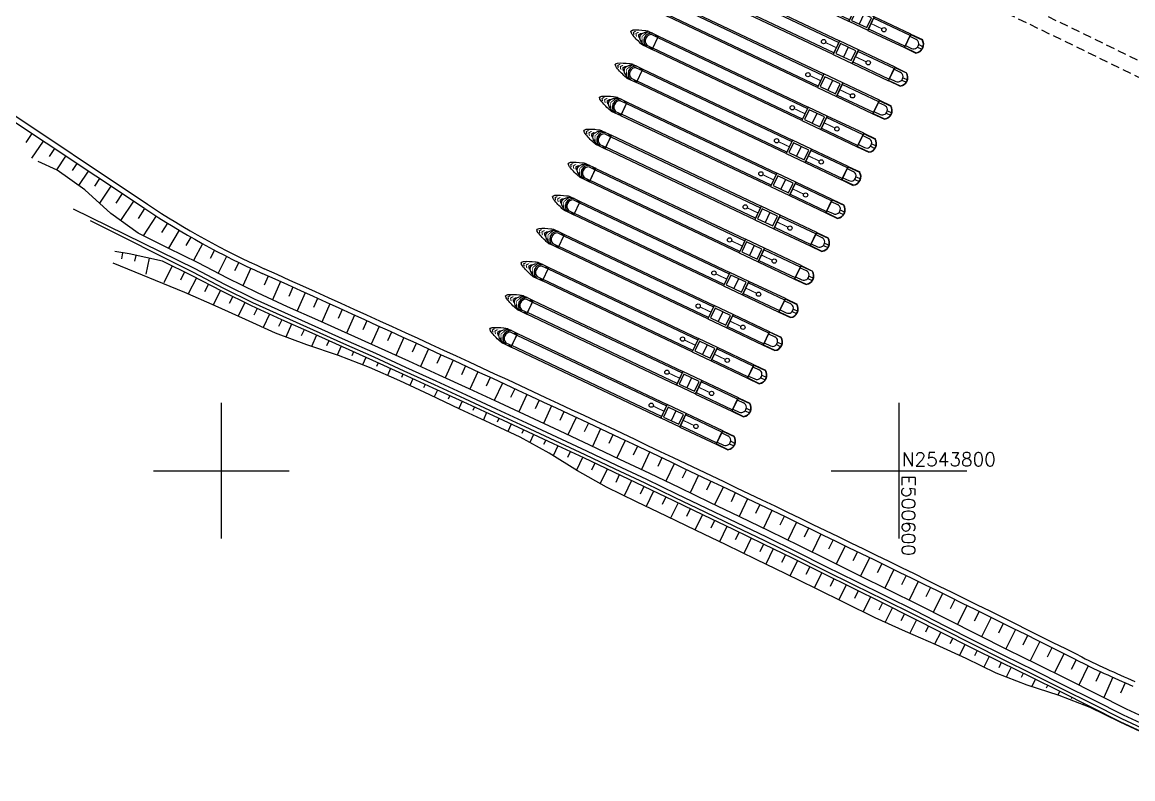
# Model space of a CAD drawing. Header units: inches. Extents: x 499362 to 502582, y 2541888 to 2545349.
# Drawn here: x 500470.6 to 500634.5, y 2543754.5 to 2543866.2 of the extents above; entities that cross this region are included whole.
import ezdxf

# ---------------------------------------------------------------- set-up
doc = ezdxf.new("R2010")
doc.units = ezdxf.units.IN
doc.linetypes.add('DASHED', pattern=[19.05, 12.7, -6.35])
doc.linetypes.add('HIDDEN', pattern=[9.525, 6.35, -3.175])
doc.layers.add('0-段落划分', color=2, linetype='Continuous')
doc.layers.add('坐标网', color=2, linetype='Continuous')
doc.styles.add('GTF_XW', font='simplex1.shx', dxfattribs={"width": 0.7, "bigfont": 'hztxt.shx'})

# ---------------------------------------------------------------- blocks, each defined once
blk = doc.blocks.new('收费亭下人井')
for points in [[(462.5, -412.6), (493.5, -412.6), (493.5, -390.6), (462.5, -390.6)], [(465.5, -409.6), (490.5, -409.6), (490.5, -393.6), (465.5, -393.6)]]:
    blk.add_lwpolyline(points, close=True)
blk = doc.blocks.new('岛尾')
for p, q in [((642.6, -307.5), (642.6, -329.5)), ((642.6, -307.5), (661.6, -307.5)), ((642.6, -308), (661.4, -308)), ((642.6, -311), (652.6, -311)), ((642.6, -326), (652.6, -326)), ((659.9, -316.5), (667, -316.5)), ((659.9, -320.5), (667, -320.5)), ((642.6, -329), (661.4, -329)), ((642.6, -329.5), (661.6, -329.5))]:
    blk.add_line(p, q)
for centre, radius, start, end in [((652.6, -318.5), 7.5, 270, 90), ((654.6, -318.5), 12.5, 302.8599, 57.1401), ((654.6, -318.5), 13, 302.2042, 57.7958)]:
    blk.add_arc(centre, radius, start, end)
blk = doc.blocks.new('岛头')
for points in [[(531.4, -373.3), (531.8, -373.2), (529.9, -375.9), (528.7, -375.9), (530.6, -373.7)], [(531.4, -378.6), (531.8, -378.7), (529.9, -376), (528.7, -376), (530.6, -378.2)], [(531.8, -375.9), (533.9, -373), (536.1, -372.7), (533.9, -375.9)], [(531.8, -375.9), (533.9, -378.9), (536.1, -379.1), (533.9, -375.9)], [(538.5, -372.4), (540.5, -372.2), (537.9, -375.9), (536, -375.9)], [(538.5, -379.4), (540.5, -379.7), (537.9, -376), (536, -376)], [(540, -375.9), (542.8, -371.9), (545, -371.7), (542, -375.9)], [(540, -376), (542.8, -379.9), (545, -380.2), (542, -376)]]:
    blk.add_hatch(color=2).paths.add_polyline_path(points)
h = blk.add_hatch()
h.set_pattern_fill('DOTS', color=2, scale=0.500668, style=0)
h.set_pattern_definition([(0, (-2.891226, -791.991215), (0.0156458611, 0.0312917223), [0, -0.0312917223])])
edge = h.paths.add_edge_path()
edge.add_line((544.6, -375.9), (546.7, -370.4))
edge.add_arc((556.9, -380.1), 14.1, 136.4053, 162.4503)
edge.add_line((543.5, -375.9), (544.6, -375.9))
h = blk.add_hatch()
h.set_pattern_fill('DOTS', color=2, scale=0.500668, style=0)
h.set_pattern_definition([(0, (-2.891226, 40.1149), (0.0156458611, -0.0312917223), [0, -0.0312917223])])
edge = h.paths.add_edge_path()
edge.add_line((544.6, -376), (546.7, -381.4))
edge.add_arc((556.9, -371.7), 14.1, 197.5497, 223.5947, ccw=False)
edge.add_line((543.5, -376), (544.6, -376))
h = blk.add_hatch(color=2)
edge = h.paths.add_edge_path()
edge.add_line((546.5, -375.9), (549.5, -368.1))
edge.add_arc((561.1, -386.4), 21.7, 113.6967, 122.351, ccw=False)
edge.add_line((552.4, -366.6), (547.5, -375.9))
edge.add_line((547.5, -375.9), (546.5, -375.9))
h = blk.add_hatch(color=2)
edge = h.paths.add_edge_path()
edge.add_line((546.5, -376), (549.5, -383.8))
edge.add_arc((561.1, -365.5), 21.7, 237.649, 246.3033)
edge.add_line((552.4, -385.3), (547.5, -376))
edge.add_line((547.5, -376), (546.5, -376))
h = blk.add_hatch(color=2)
edge = h.paths.add_edge_path()
edge.add_line((549.6, -375.9), (550.8, -375.9))
edge.add_arc((562.3, -375.9), 11.5, 168.6067, 180.0025, ccw=False)
edge.add_line((551, -373.7), (549.6, -375.9))
h = blk.add_hatch(color=2)
edge = h.paths.add_edge_path()
edge.add_line((549.6, -375.9), (550.8, -375.9))
edge.add_arc((562.3, -375.9), 11.5, 179.9975, 191.3933)
edge.add_line((551, -378.2), (549.6, -375.9))
for p, q in [((553, -364.9), (558.7, -364.9)), ((558.7, -364.9), (568.7, -364.9)), ((558.7, -367.3), (568.7, -367.3)), ((564.7, -367.3), (564.7, -364.9)), ((566.7, -367.3), (566.7, -364.9)), ((568.7, -386.9), (568.7, -364.9)), ((553, -386.9), (558.7, -386.9)), ((558.7, -384.6), (568.7, -384.6)), ((558.7, -386.9), (568.7, -386.9)), ((564.7, -386.9), (564.7, -384.6)), ((566.7, -386.9), (566.7, -384.6))]:
    blk.add_line(p, q)
at = {"color": 7}
for points in [[(553, -364.9, 0.07322), (547.1, -366.6, 0.050166), (530.6, -373.6), (528.7, -375.9)], [(553, -386.9, -0.07322), (547.1, -385.3, -0.050166), (530.6, -378.3), (528.7, -375.9)], [(558.7, -364.9, -0.035902), (554, -365.9, 0.256273), (543.5, -375.9)], [(558.7, -386.9, 0.035902), (554, -386, -0.256273), (543.5, -375.9)]]:
    blk.add_lwpolyline(points, format="xyb", dxfattribs=at)
for centre, radius, start, end in [((562.4, -375.9), 11.6, 108.4985, 180), ((562.4, -375.9), 11.6, 180, 251.5015), ((562.4, -375.9), 9.38, 113.2281, 180.0227), ((562.4, -376), 9.38, 179.9773, 246.7943)]:
    blk.add_arc(centre, radius, start, end, dxfattribs=at)
blk = doc.blocks.new('A$C0F3E7B50')
blk.add_line((0, 1.6), (0, -1.6))
for points in [[(-52, 2.2), (-3.1, 2.2), (-3.1, -2.2), (-52, -2.2)], [(-52, 1.73), (-3.1, 1.73), (-3.1, -1.73), (-52, -1.73)], [(15, 2.2), (3.1, 2.2), (3.1, -2.2), (15, -2.2)], [(15, 1.73), (3.1, 1.73), (3.1, -1.73), (15, -1.73)]]:
    blk.add_lwpolyline(points, close=True)
at = {"linetype": 'HIDDEN', "const_width": 0.3}
for points in [[(-6.67, 0), (-3.1, 0)], [(6.67, 0), (3.1, 0)]]:
    blk.add_lwpolyline(points, dxfattribs=at)
for centre in [(-7.3, 0), (7.3, 0)]:
    blk.add_circle(centre, 0.631)
at = {"xscale": 0.1999999999998181, "yscale": 0.2000000000000455, "zscale": 0.2}
for name, p in [('岛头', (-165.74, 75.19)), ('收费亭下人井', (-95.6, 80.33)), ('岛尾', (-113.52, 63.71))]:
    blk.add_blockref(name, p, dxfattribs=at)
blk = doc.blocks.new('A$C3A006F90')
at = {"layer": '0-段落划分', "color": 2}
blk.add_line((500488.68, 2543838.7), (500335.72, 2543940.33), dxfattribs=at)
at = {"layer": '0-段落划分', "color": 2, "linetype": 'Continuous'}
for p, q in [((500489.1, 2543839.32), (500336.13, 2543940.96)), ((500472.03, 2543849.76), (500471.14, 2543848.43)), ((500473.69, 2543848.66), (500472, 2543846.12)), ((500475.36, 2543847.55), (500474.6, 2543846.4)), ((500477.02, 2543846.44), (500475.67, 2543844.4)), ((500478.69, 2543845.34), (500478, 2543844.3)), ((500480.36, 2543844.23), (500478.94, 2543842.1)), ((500482.02, 2543843.12), (500481.26, 2543841.98)), ((500483.69, 2543842.02), (500482, 2543839.48)), ((500485.35, 2543840.91), (500484.42, 2543839.51)), ((500487.02, 2543839.8), (500485.11, 2543836.92)), ((500488.68, 2543838.7), (500487.71, 2543837.23)), ((500488.68, 2543838.7), (500487.71, 2543837.23)), ((500490.36, 2543837.6), (500488.48, 2543834.67)), ((500492.05, 2543836.54), (500491.19, 2543835.15)), ((500493.76, 2543835.5), (500492.18, 2543832.85)), ((500495.49, 2543834.49), (500494.76, 2543833.22)), ((500497.23, 2543833.51), (500495.87, 2543831.04)), ((500485.42, 2543832.15), (500485.28, 2543831.27)), ((500487.39, 2543831.78), (500487.2, 2543830.91)), ((500489.34, 2543831.37), (500488.84, 2543829.03)), ((500498.99, 2543832.56), (500498.34, 2543831.34)), ((500500.77, 2543831.64), (500499.51, 2543829.16)), ((500492.76, 2543830.23), (500491.52, 2543827.71)), ((500502.56, 2543830.75), (500501.94, 2543829.48)), ((500504.36, 2543829.89), (500503.16, 2543827.31)), ((500494.55, 2543829.35), (500493.95, 2543828.12)), ((500496.34, 2543828.45), (500495.11, 2543826.11)), ((500506.91, 2543828.73), (500506.31, 2543827.39)), ((500498.11, 2543827.53), (500497.52, 2543826.41)), ((500499.88, 2543826.6), (500498.77, 2543824.47)), ((500508.73, 2543827.91), (500507.53, 2543825.23)), ((500510.56, 2543827.08), (500509.95, 2543825.74)), ((500501.67, 2543825.71), (500501.16, 2543824.67)), ((500503.46, 2543824.82), (500502.47, 2543822.8)), ((500512.38, 2543826.26), (500511.17, 2543823.58)), ((500514.2, 2543825.44), (500513.6, 2543824.1)), ((500505.27, 2543823.96), (500504.81, 2543822.96)), ((500507.09, 2543823.12), (500506.17, 2543821.13)), ((500516.02, 2543824.61), (500514.81, 2543821.95)), ((500517.85, 2543823.79), (500517.24, 2543822.46)), ((500508.9, 2543822.29), (500508.45, 2543821.3)), ((500510.37, 2543821.63), (500509.52, 2543819.73)), ((500519.67, 2543822.96), (500518.47, 2543820.32)), ((500521.49, 2543822.13), (500520.89, 2543820.81)), ((500512.2, 2543820.82), (500511.8, 2543819.92)), ((500514.02, 2543820), (500513.28, 2543818.34)), ((500523.31, 2543821.3), (500522.11, 2543818.68)), ((500525.13, 2543820.47), (500524.53, 2543819.16)), ((500515.85, 2543819.19), (500515.52, 2543818.44)), ((500517.68, 2543818.37), (500517.09, 2543817.06)), ((500526.94, 2543819.64), (500525.75, 2543817.03)), ((500528.76, 2543818.8), (500528.16, 2543817.5)), ((500519.5, 2543817.55), (500519.23, 2543816.95)), ((500521.32, 2543816.73), (500520.83, 2543815.64)), ((500530.58, 2543817.97), (500529.38, 2543815.36)), ((500532.4, 2543817.13), (500531.8, 2543815.83)), ((500523.15, 2543815.91), (500522.91, 2543815.39)), ((500524.97, 2543815.07), (500524.51, 2543814.07)), ((500534.21, 2543816.3), (500533.02, 2543813.7)), ((500536.03, 2543815.46), (500535.43, 2543814.16)), ((500526.78, 2543814.24), (500526.56, 2543813.75)), ((500528.25, 2543813.58), (500527.79, 2543812.58)), ((500537.84, 2543814.62), (500536.65, 2543812.04)), ((500539.66, 2543813.78), (500539.06, 2543812.49)), ((500530.06, 2543812.74), (500529.84, 2543812.24)), ((500531.88, 2543811.91), (500531.42, 2543810.89)), ((500541.47, 2543812.94), (500540.28, 2543810.36)), ((500543.29, 2543812.09), (500542.69, 2543810.81)), ((500533.7, 2543811.08), (500533.46, 2543810.56)), ((500535.52, 2543810.25), (500535.04, 2543809.19)), ((500545.1, 2543811.25), (500543.9, 2543808.68)), ((500546.91, 2543810.4), (500546.31, 2543809.12)), ((500537.34, 2543809.41), (500537.09, 2543808.88)), ((500539.15, 2543808.57), (500538.66, 2543807.5)), ((500548.73, 2543809.56), (500547.53, 2543806.99)), ((500550.54, 2543808.71), (500549.94, 2543807.43)), ((500540.97, 2543807.73), (500540.72, 2543807.19)), ((500542.78, 2543806.89), (500542.28, 2543805.81)), ((500552.35, 2543807.86), (500551.14, 2543805.29)), ((500554.16, 2543807.01), (500553.55, 2543805.73)), ((500544.59, 2543806.04), (500544.34, 2543805.5)), ((500546.05, 2543805.36), (500545.5, 2543804.18)), ((500555.97, 2543806.16), (500554.76, 2543803.59)), ((500557.78, 2543805.31), (500557.17, 2543804.02)), ((500547.86, 2543804.51), (500547.55, 2543803.86)), ((500549.67, 2543803.66), (500548.98, 2543802.2)), ((500559.59, 2543804.46), (500558.37, 2543801.88)), ((500561.4, 2543803.6), (500560.79, 2543802.32)), ((500551.48, 2543802.81), (500551.09, 2543801.97)), ((500553.29, 2543801.96), (500552.4, 2543800.07)), ((500563.2, 2543802.75), (500561.98, 2543800.17)), ((500565.01, 2543801.89), (500564.4, 2543800.6)), ((500555.1, 2543801.11), (500554.62, 2543800.1)), ((500556.91, 2543800.25), (500555.89, 2543798.1)), ((500566.82, 2543801.03), (500565.59, 2543798.45)), ((500568.62, 2543800.18), (500568.01, 2543798.88)), ((500558.72, 2543799.4), (500558.19, 2543798.28)), ((500560.52, 2543798.54), (500559.46, 2543796.28)), ((500570.43, 2543799.32), (500569.19, 2543796.72)), ((500572.23, 2543798.45), (500571.61, 2543797.15)), ((500562.33, 2543797.69), (500561.79, 2543796.55)), ((500563.78, 2543796.99), (500562.69, 2543794.72)), ((500574.04, 2543797.59), (500572.79, 2543794.98)), ((500565.58, 2543796.13), (500565.04, 2543794.99)), ((500567.39, 2543795.26), (500566.29, 2543792.99)), ((500575.84, 2543796.73), (500575.22, 2543795.42)), ((500577.65, 2543795.86), (500576.39, 2543793.24)), ((500569.19, 2543794.39), (500568.64, 2543793.26)), ((500570.99, 2543793.52), (500569.89, 2543791.25)), ((500579.45, 2543795), (500578.82, 2543793.69)), ((500581.25, 2543794.13), (500579.99, 2543791.51)), ((500572.79, 2543792.65), (500572.24, 2543791.52)), ((500583.05, 2543793.26), (500582.42, 2543791.95)), ((500584.86, 2543792.39), (500583.58, 2543789.76)), ((500574.59, 2543791.78), (500573.49, 2543789.52)), ((500576.39, 2543790.91), (500575.84, 2543789.78)), ((500586.66, 2543791.52), (500586.02, 2543790.2)), ((500588.46, 2543790.65), (500587.16, 2543787.99)), ((500578.19, 2543790.04), (500577.1, 2543787.78)), ((500579.99, 2543789.18), (500579.45, 2543788.04)), ((500590.26, 2543789.78), (500589.6, 2543788.44)), ((500592.05, 2543788.91), (500590.74, 2543786.21)), ((500581.44, 2543788.47), (500580.33, 2543786.21)), ((500583.23, 2543787.59), (500582.68, 2543786.46)), ((500593.85, 2543788.03), (500593.19, 2543786.68)), ((500595.65, 2543787.16), (500594.33, 2543784.44)), ((500585.03, 2543786.7), (500583.91, 2543784.47)), ((500586.82, 2543785.81), (500586.26, 2543784.7)), ((500597.45, 2543786.28), (500596.78, 2543784.92)), ((500599.25, 2543785.4), (500597.92, 2543782.68)), ((500588.61, 2543784.92), (500587.5, 2543782.7)), ((500590.4, 2543784.04), (500589.85, 2543782.93)), ((500601.04, 2543784.52), (500600.37, 2543783.16)), ((500592.19, 2543783.15), (500591.1, 2543780.93)), ((500593.99, 2543782.27), (500593.45, 2543781.16)), ((500602.84, 2543783.64), (500601.49, 2543780.9)), ((500604.63, 2543782.76), (500603.95, 2543781.38)), ((500595.78, 2543781.39), (500594.7, 2543779.17)), ((500597.58, 2543780.51), (500597.04, 2543779.4)), ((500606.43, 2543781.88), (500605.06, 2543779.09)), ((500608.22, 2543780.99), (500607.53, 2543779.59)), ((500599.02, 2543779.79), (500597.94, 2543777.64)), ((500600.81, 2543778.89), (500600.28, 2543777.85)), ((500610.01, 2543780.11), (500608.62, 2543777.28)), ((500611.81, 2543779.22), (500611.11, 2543777.8)), ((500602.59, 2543777.99), (500601.58, 2543776)), ((500613.6, 2543778.33), (500612.19, 2543775.49)), ((500615.39, 2543777.44), (500614.69, 2543776.02)), ((500604.37, 2543777.09), (500603.89, 2543776.15)), ((500606.15, 2543776.18), (500605.26, 2543774.41)), ((500617.18, 2543776.55), (500615.77, 2543773.7)), ((500618.97, 2543775.66), (500618.26, 2543774.24)), ((500607.94, 2543775.28), (500607.51, 2543774.43)), ((500609.73, 2543774.37), (500608.91, 2543772.75)), ((500620.76, 2543774.77), (500619.35, 2543771.93)), ((500622.55, 2543773.88), (500621.84, 2543772.46)), ((500611.51, 2543773.48), (500611.12, 2543772.69)), ((500613.3, 2543772.58), (500612.52, 2543771.02)), ((500624.34, 2543772.98), (500622.93, 2543770.15)), ((500615.09, 2543771.69), (500614.71, 2543770.91)), ((500616.53, 2543770.98), (500615.82, 2543769.55)), ((500626.13, 2543772.09), (500625.42, 2543770.68)), ((500626.13, 2543772.09), (500625.42, 2543770.68)), ((500627.92, 2543771.2), (500626.54, 2543768.35)), ((500618.32, 2543770.09), (500618.01, 2543769.46)), ((500620.11, 2543769.2), (500619.59, 2543768.14)), ((500629.73, 2543770.34), (500629.05, 2543768.89)), ((500631.55, 2543769.51), (500630.2, 2543766.52)), ((500621.91, 2543768.31), (500621.71, 2543767.91)), ((500623.7, 2543767.43), (500623.43, 2543766.89)), ((500633.37, 2543768.7), (500632.7, 2543767.15)), ((500625.49, 2543766.53), (500625.4, 2543766.35)), ((500627.28, 2543765.64), (500627.18, 2543765.44)), ((500629.06, 2543764.74), (500629.04, 2543764.69)), ((500630.85, 2543763.84), (500630.82, 2543763.77)), ((500632.64, 2543762.94), (500632.63, 2543762.92))]:
    blk.add_line(p, q, dxfattribs=at)
at = {"layer": '0-段落划分', "color": 2, "linetype": 'Continuous', "flags": 128}
for points in [[(500475.75, 2543844.36), (500472.97, 2543845.66)], [(500492.15, 2543832.87), (500487.74, 2543835.04), (500483.67, 2543837.95), (500479.84, 2543841.45), (500475.75, 2543844.36), (500475.75, 2543844.36)], [(500509.36, 2543823.29), (500504.9, 2543825.34), (500500.5, 2543827.51), (500496.15, 2543829.79), (500478.17, 2543838.61), (500478.17, 2543838.61)], [(500509.11, 2543822.74), (500504.65, 2543824.79), (500500.26, 2543826.96), (500495.9, 2543829.24), (500480.69, 2543836.9), (500480.69, 2543836.9)], [(500509.77, 2543824.2), (500505.31, 2543826.25), (500500.91, 2543828.43), (500496.56, 2543830.7), (500492.15, 2543832.87), (500492.15, 2543832.87)], [(500491.3, 2543830.95), (500486.4, 2543831.99), (500484.28, 2543832.34)], [(500508.01, 2543820.31), (500503.54, 2543822.32), (500499.08, 2543824.33), (500494.61, 2543826.33), (500484.02, 2543830.64), (500484.02, 2543830.64)], [(500508.9, 2543822.29), (500504.45, 2543824.33), (500500.05, 2543826.51), (500495.7, 2543828.79), (500491.3, 2543830.95), (500491.3, 2543830.95)], [(500527.24, 2543815.24), (500522.78, 2543817.28), (500518.31, 2543819.29), (500513.83, 2543821.29), (500509.36, 2543823.29), (500509.36, 2543823.29)], [(500527.24, 2543815.24), (500522.78, 2543817.28), (500518.31, 2543819.29), (500513.83, 2543821.29), (500509.36, 2543823.29), (500509.36, 2543823.29)], [(500527.66, 2543816.15), (500523.2, 2543818.19), (500518.73, 2543820.2), (500514.25, 2543822.2), (500509.77, 2543824.2), (500509.77, 2543824.2)], [(500526.78, 2543814.24), (500522.33, 2543816.28), (500517.86, 2543818.29), (500513.38, 2543820.29), (500508.9, 2543822.29), (500508.9, 2543822.29)], [(500526.99, 2543814.7), (500522.53, 2543816.74), (500518.06, 2543818.75), (500513.58, 2543820.74), (500509.11, 2543822.74), (500509.11, 2543822.74)], [(500526.99, 2543814.7), (500522.53, 2543816.74), (500518.06, 2543818.75), (500513.58, 2543820.74), (500509.11, 2543822.74), (500509.11, 2543822.74)], [(500526.33, 2543813.26), (500521.85, 2543815.25), (500517.27, 2543817), (500512.6, 2543818.57), (500508.01, 2543820.31), (500508.01, 2543820.31)], [(500545.06, 2543807.04), (500540.61, 2543809.11), (500536.16, 2543811.16), (500531.7, 2543813.2), (500527.24, 2543815.24), (500527.24, 2543815.24)], [(500545.06, 2543807.04), (500540.61, 2543809.11), (500536.16, 2543811.16), (500531.7, 2543813.2), (500527.24, 2543815.24), (500527.24, 2543815.24)], [(500545.48, 2543807.95), (500541.03, 2543810.01), (500536.58, 2543812.07), (500532.12, 2543814.11), (500527.66, 2543816.15), (500527.66, 2543816.15)], [(500544.09, 2543804.96), (500539.65, 2543807.03), (500535.21, 2543809.11), (500530.78, 2543811.2), (500526.33, 2543813.26), (500526.33, 2543813.26)], [(500544.59, 2543806.04), (500540.15, 2543808.11), (500535.7, 2543810.16), (500531.24, 2543812.2), (500526.78, 2543814.24), (500526.78, 2543814.24)], [(500544.81, 2543806.5), (500540.36, 2543808.56), (500535.91, 2543810.62), (500531.45, 2543812.66), (500526.99, 2543814.7), (500526.99, 2543814.7)], [(500544.81, 2543806.5), (500540.36, 2543808.56), (500535.91, 2543810.62), (500531.45, 2543812.66), (500526.99, 2543814.7), (500526.99, 2543814.7)], [(500562.8, 2543798.68), (500558.37, 2543800.78), (500553.94, 2543802.87), (500549.5, 2543804.96), (500545.06, 2543807.04), (500545.06, 2543807.04)], [(500562.8, 2543798.68), (500558.37, 2543800.78), (500553.94, 2543802.87), (500549.5, 2543804.96), (500545.06, 2543807.04), (500545.06, 2543807.04)], [(500563.23, 2543799.58), (500558.8, 2543801.68), (500554.36, 2543803.78), (500549.92, 2543805.87), (500545.48, 2543807.95), (500545.48, 2543807.95)], [(500562.33, 2543797.69), (500557.9, 2543799.78), (500553.47, 2543801.88), (500549.03, 2543803.97), (500544.59, 2543806.04), (500544.59, 2543806.04)], [(500562.55, 2543798.14), (500558.11, 2543800.24), (500553.68, 2543802.33), (500549.25, 2543804.42), (500544.81, 2543806.5), (500544.81, 2543806.5)], [(500562.55, 2543798.14), (500558.11, 2543800.24), (500553.68, 2543802.33), (500549.25, 2543804.42), (500544.81, 2543806.5), (500544.81, 2543806.5)], [(500561.25, 2543795.4), (500556.85, 2543797.56), (500552.57, 2543799.97), (500548.38, 2543802.57), (500544.09, 2543804.96), (500544.09, 2543804.96)], [(500580.47, 2543790.17), (500576.05, 2543792.29), (500571.64, 2543794.43), (500567.22, 2543796.56), (500562.8, 2543798.68), (500562.8, 2543798.68)], [(500580.47, 2543790.17), (500576.05, 2543792.29), (500571.64, 2543794.43), (500567.22, 2543796.56), (500562.8, 2543798.68), (500562.8, 2543798.68)], [(500580.91, 2543791.07), (500576.49, 2543793.2), (500572.07, 2543795.33), (500567.65, 2543797.47), (500563.23, 2543799.58), (500563.23, 2543799.58)], [(500579.99, 2543789.18), (500575.58, 2543791.3), (500571.16, 2543793.43), (500566.75, 2543795.57), (500562.33, 2543797.69), (500562.33, 2543797.69)], [(500580.21, 2543789.63), (500575.79, 2543791.75), (500571.38, 2543793.89), (500566.97, 2543796.02), (500562.55, 2543798.14), (500562.55, 2543798.14)], [(500580.21, 2543789.63), (500575.79, 2543791.75), (500571.38, 2543793.89), (500566.97, 2543796.02), (500562.55, 2543798.14), (500562.55, 2543798.14)], [(500578.9, 2543786.91), (500574.49, 2543789.04), (500570.08, 2543791.16), (500565.67, 2543793.29), (500561.25, 2543795.4), (500561.25, 2543795.4)], [(500598.5, 2543782.39), (500594.1, 2543784.55), (500589.7, 2543786.73), (500585.31, 2543788.91), (500580.91, 2543791.07), (500580.91, 2543791.07)], [(500597.58, 2543780.51), (500593.18, 2543782.67), (500588.79, 2543784.84), (500584.4, 2543787.02), (500579.99, 2543789.18), (500579.99, 2543789.18)], [(500597.8, 2543780.96), (500593.4, 2543783.11), (500589, 2543785.29), (500584.61, 2543787.47), (500580.21, 2543789.63), (500580.21, 2543789.63)], [(500597.8, 2543780.96), (500593.4, 2543783.11), (500589, 2543785.29), (500584.61, 2543787.47), (500580.21, 2543789.63), (500580.21, 2543789.63)], [(500598.06, 2543781.5), (500593.66, 2543783.65), (500589.27, 2543785.83), (500584.87, 2543788.01), (500580.47, 2543790.17), (500580.47, 2543790.17)], [(500598.06, 2543781.5), (500593.66, 2543783.65), (500589.27, 2543785.83), (500584.87, 2543788.01), (500580.47, 2543790.17), (500580.47, 2543790.17)], [(500596.5, 2543778.29), (500592.1, 2543780.44), (500587.7, 2543782.6), (500583.31, 2543784.77), (500578.9, 2543786.91), (500578.9, 2543786.91)], [(500616.03, 2543773.57), (500611.64, 2543775.76), (500607.26, 2543777.97), (500602.89, 2543780.2), (500598.5, 2543782.39), (500598.5, 2543782.39)], [(500615.09, 2543771.69), (500610.71, 2543773.88), (500606.33, 2543776.09), (500601.96, 2543778.31), (500597.58, 2543780.51), (500597.58, 2543780.51)], [(500615.32, 2543772.14), (500610.93, 2543774.33), (500606.55, 2543776.54), (500602.18, 2543778.76), (500597.8, 2543780.96), (500597.8, 2543780.96)], [(500615.32, 2543772.14), (500610.93, 2543774.33), (500606.55, 2543776.54), (500602.18, 2543778.76), (500597.8, 2543780.96), (500597.8, 2543780.96)], [(500615.58, 2543772.68), (500611.19, 2543774.86), (500606.82, 2543777.07), (500602.45, 2543779.3), (500598.06, 2543781.5), (500598.06, 2543781.5)], [(500615.58, 2543772.68), (500611.19, 2543774.86), (500606.82, 2543777.07), (500602.45, 2543779.3), (500598.06, 2543781.5), (500598.06, 2543781.5)], [(500614.32, 2543770.14), (500609.92, 2543772.29), (500605.46, 2543774.32), (500600.96, 2543776.27), (500596.5, 2543778.29), (500596.5, 2543778.29)], [(500633.13, 2543763.92), (500628.75, 2543766.13), (500624.37, 2543768.32), (500619.98, 2543770.5), (500615.58, 2543772.68), (500615.58, 2543772.68)], [(500633.13, 2543763.92), (500628.75, 2543766.13), (500624.37, 2543768.32), (500619.98, 2543770.5), (500615.58, 2543772.68), (500615.58, 2543772.68)], [(500633.58, 2543764.82), (500629.2, 2543767.02), (500624.82, 2543769.22), (500620.42, 2543771.39), (500616.03, 2543773.57), (500616.03, 2543773.57)], [(500632.64, 2543762.94), (500628.26, 2543765.15), (500623.87, 2543767.34), (500619.48, 2543769.52), (500615.09, 2543771.69), (500615.09, 2543771.69)], [(500632.86, 2543763.39), (500628.48, 2543765.59), (500624.1, 2543767.78), (500619.71, 2543769.96), (500615.32, 2543772.14), (500615.32, 2543772.14)], [(500632.86, 2543763.39), (500628.48, 2543765.59), (500624.1, 2543767.78), (500619.71, 2543769.96), (500615.32, 2543772.14), (500615.32, 2543772.14)], [(500632.62, 2543762.91), (500628.2, 2543765.03), (500623.62, 2543766.83), (500618.91, 2543768.36), (500614.32, 2543770.14), (500614.32, 2543770.14)], [(500651.37, 2543756.5), (500646.98, 2543758.7), (500642.54, 2543760.78), (500638.04, 2543762.76), (500633.58, 2543764.82), (500633.58, 2543764.82)], [(500650.35, 2543754.53), (500645.98, 2543756.73), (500641.54, 2543758.83), (500637.06, 2543760.83), (500632.62, 2543762.91), (500632.62, 2543762.91)], [(500650.41, 2543754.63), (500646.03, 2543756.83), (500641.58, 2543758.91), (500637.09, 2543760.88), (500632.64, 2543762.94), (500632.64, 2543762.94)], [(500650.63, 2543755.08), (500646.26, 2543757.28), (500641.81, 2543759.36), (500637.31, 2543761.33), (500632.86, 2543763.39), (500632.86, 2543763.39)], [(500650.63, 2543755.08), (500646.26, 2543757.28), (500641.81, 2543759.36), (500637.31, 2543761.33), (500632.86, 2543763.39), (500632.86, 2543763.39)], [(500650.91, 2543755.61), (500646.53, 2543757.81), (500642.08, 2543759.89), (500637.58, 2543761.86), (500633.13, 2543763.92), (500633.13, 2543763.92)], [(500650.91, 2543755.61), (500646.53, 2543757.81), (500642.08, 2543759.89), (500637.58, 2543761.86), (500633.13, 2543763.92), (500633.13, 2543763.92)]]:
    blk.add_lwpolyline(points, dxfattribs=at)
at = {"layer": '0-段落划分', "color": 2, "linetype": 'DASHED', "lineweight": -3, "ltscale": 0.1}
for radius in [3225.4, 3223.2]:
    blk.add_arc((499218.53, 2540962.97), radius, 63.30267, 65.98841, dxfattribs=at)
at = {"layer": '0-段落划分', "color": 2}
for centre, radius, start, end in [((500555.51, 2543939.27), 120.75, 236.3989, 245.81), ((499218.53, 2540962.97), 3142.8, 63.38537, 65.81002), ((499218.53, 2540962.97), 3142.05, 63.38537, 65.81002), ((500693.66, 2543906.87), 150, 243.3854, 246.8904), ((500693.66, 2543906.87), 150.75, 243.3854, 246.8904)]:
    blk.add_arc(centre, radius, start, end, dxfattribs=at)
at = {"layer": '0-段落划分', "color": 2, "linetype": 'Continuous'}
blk.add_arc((500555.51, 2543939.27), 120, 236.3989, 245.81, dxfattribs=at)
at = {"layer": '0-段落划分', "color": 2, "lineweight": -3, "xscale": 0.5000000002695671, "zscale": 0.5, "rotation": 334.6301110829051}
for p, yscale in [((500594.48, 2543866.66), 0.4999999999198579), ((500592.16, 2543861.78), 0.4999999999198579), ((500589.85, 2543856.9), 0.4999999999198579), ((500587.54, 2543852.02), 0.4999999999198579), ((500585.23, 2543847.14), 0.4999999999198579), ((500582.91, 2543842.26), 0.4999999999198579), ((500580.6, 2543837.38), 0.4999999999198543), ((500578.29, 2543832.5), 0.4999999999198543), ((500575.98, 2543827.62), 0.4999999999198543), ((500573.66, 2543822.74), 0.4999999999198543), ((500571.35, 2543817.86), 0.4999999999198543), ((500569.04, 2543812.98), 0.4999999999198552), ((500566.73, 2543808.11), 0.4999999999198552)]:
    blk.add_blockref('A$C0F3E7B50', p, dxfattribs=dict(at, yscale=yscale))

msp = doc.modelspace()

# ---------------------------------------------------------------- linework, layer by layer
at = {"layer": '坐标网'}
for p, q in [((500500, 2543790), (500500, 2543810)), ((500600, 2543790), (500600, 2543810)), ((500490, 2543800), (500510, 2543800)), ((500590, 2543800), (500610, 2543800))]:
    msp.add_line(p, q, dxfattribs=at)

# ---------------------------------------------------------------- block references
at = {"layer": '0-段落划分'}
msp.add_blockref('A$C3A006F90', (0, 0), dxfattribs=at)

# ---------------------------------------------------------------- texts
at = {"layer": '坐标网', "style": 'GTF_XW'}
msp.add_text('N2543800', height=2, dxfattribs=at).set_placement((500600.4, 2543800.67))
msp.add_text('E500600', height=2, rotation=270, dxfattribs=at).set_placement((500600.4, 2543799.33))

doc.saveas('drawing.dxf')
